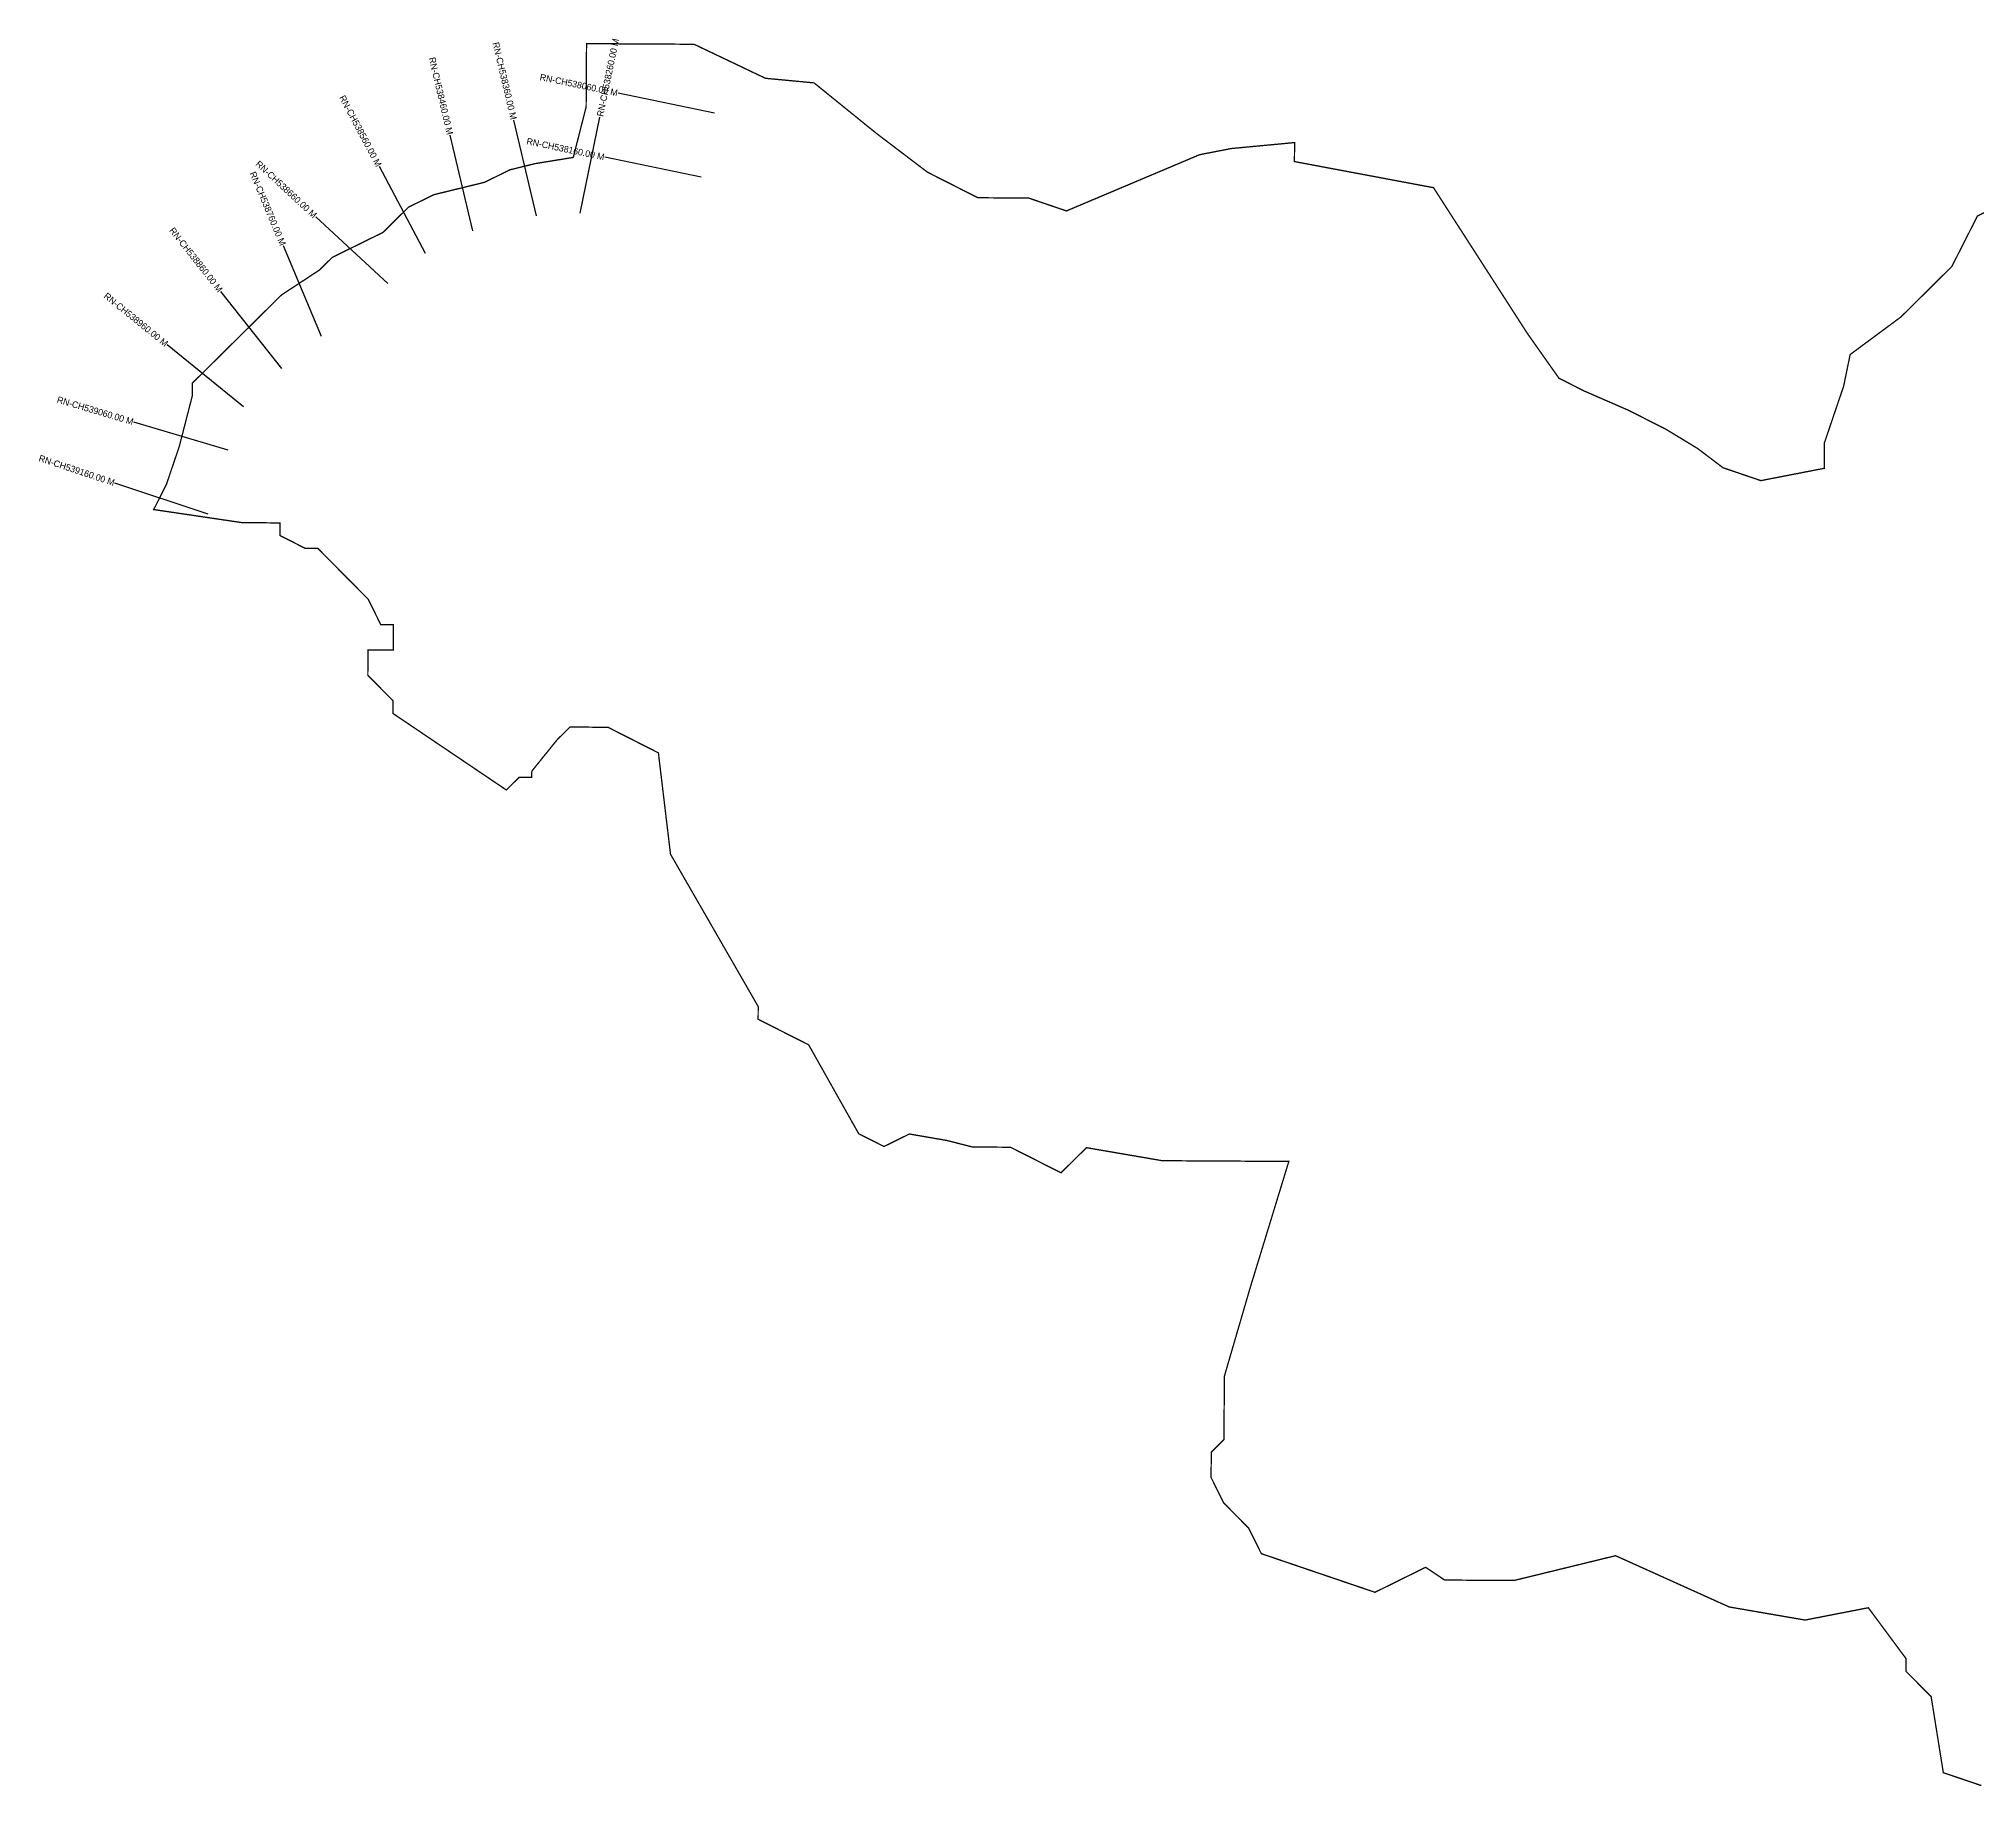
# Model space of a CAD drawing. Header units: metres. Extents: x 318048 to 324557, y 1864001 to 1868344.
# Drawn here: x 318048 to 321010, y 1865675 to 1868344 of the extents above; entities that cross this region are included whole.
import ezdxf
from ezdxf.enums import TextEntityAlignment as Align

# ---------------------------------------------------------------- set-up
doc = ezdxf.new("R2010")
doc.units = ezdxf.units.M
doc.layers.add('CS', color=134, linetype='Continuous')
doc.layers.add('CSMark', color=6, linetype='Continuous')

msp = doc.modelspace()

# ---------------------------------------------------------------- linework, layer by layer
at = {"color": 6, "const_width": 2, "flags": 128}
for points in [[(321015.8, 1865675.7), (320957.8, 1865695.3), (320939.2, 1865811.4), (320900.7, 1865850.3), (320900.8, 1865869.6), (320843.2, 1865947.3), (320746.5, 1865928.5), (320630.6, 1865948.5), (320457, 1866026.8), (320302.1, 1865989), (320195.8, 1865989.6), (320166.8, 1866009.1), (320089.3, 1865970.9), (319915.7, 1866029.9), (319896.5, 1866068.7), (319858.1, 1866107.6), (319838.9, 1866146.3), (319839.2, 1866185), (319858.6, 1866204.2), (319859.2, 1866300.9), (319898.6, 1866436), (319957.7, 1866629.1), (319764.4, 1866630.2), (319648.5, 1866650.1), (319609.6, 1866611.7), (319532.4, 1866650.8), (319474.4, 1866651.1), (319435.8, 1866661), (319377.9, 1866671), (319339.1, 1866651.9), (319300.5, 1866671.4), (319224, 1866807.2), (319146.8, 1866846.3), (319146.9, 1866865.7), (319012.9, 1867098.4), (318994.4, 1867253.2), (318917.4, 1867292.3), (318859.4, 1867292.7), (318839.9, 1867273.5), (318801, 1867225.3), (318800.9, 1867215.7), (318781.5, 1867215.8), (318762.1, 1867196.5), (318588.7, 1867313.5), (318588.8, 1867332.9), (318550.4, 1867371.8), (318550.6, 1867410.4), (318589.3, 1867410.2), (318589.5, 1867448.9), (318570.2, 1867449), (318551.1, 1867487.8), (318474.1, 1867565.5), (318454.8, 1867565.6), (318416.3, 1867585.2), (318416.4, 1867604.5), (318358.4, 1867604.9), (318223.2, 1867624.9), (318242.7, 1867663.5), (318262.3, 1867721.4), (318282.2, 1867798.6), (318282.3, 1867818), (318418.3, 1867952.6), (318476.6, 1867990.9), (318496, 1868010.1), (318573.6, 1868048.3), (318612.5, 1868086.8), (318651.3, 1868105.9), (318728.7, 1868124.8), (318767.5, 1868143.9), (318806.2, 1868153.4), (318864.3, 1868162.8), (318884, 1868240), (318884.6, 1868336.6), (319048.9, 1868335.7)], [(319048.9, 1868335.7), (319158, 1868283.7), (319232.3, 1868276.7), (319280.4, 1868237.7), (319328.5, 1868198.8), (319405.5, 1868140.3), (319482.6, 1868101.2), (319560, 1868100.8), (319617.9, 1868081.1), (319821.4, 1868167), (319869.8, 1868176.4), (319966.5, 1868185.5), (319966.3, 1868156.5), (320178.8, 1868116.6), (320322.5, 1867893.5), (320370.5, 1867825.5), (320409.1, 1867806), (320476.6, 1867776.6), (320534.4, 1867747.3), (320582.6, 1867718), (320621.1, 1867688.8), (320679, 1867669.1), (320775.8, 1867687.9), (320776, 1867726.6), (320805.5, 1867813.4), (320815.4, 1867861.7), (320893.1, 1867919.2), (320970.8, 1867996.2), (321009.9, 1868073.3), (321048.7, 1868092.3)]]:
    msp.add_lwpolyline(points, dxfattribs=at)
at = {"layer": 'CS'}
for p, q in [((319080, 1868230.4), (318933.1, 1868261)), ((318808.1, 1868073.8), (318773.7, 1868219.8)), ((318874.7, 1868077.6), (318904.9, 1868224.5)), ((318710.8, 1868050.8), (318676.3, 1868196.8)), ((318638.3, 1868016.3), (318568, 1868148.8)), ((319059.6, 1868132.5), (318912.8, 1868163)), ((318580.9, 1867970.1), (318471, 1868072.2)), ((318479.4, 1867889.5), (318421.4, 1868027.8)), ((318418.9, 1867840.4), (318326, 1867958.1)), ((318360.4, 1867781.7), (318243.9, 1867876.3)), ((318336.8, 1867715.8), (318193, 1867758.5)), ((318306.3, 1867618), (318164, 1867665.4))]:
    msp.add_line(p, q, dxfattribs=at)

# ---------------------------------------------------------------- texts
at = {"layer": 'CSMark'}
for s, rotation, p in [('RN-CH538360.00 M', 283.2617, (318773.5, 1868220.8)), ('RN-CH538460.00 M', 283.2617, (318676.1, 1868197.8)), ('RN-CH538060.00 M', 348.2568, (318932.1, 1868261.2)), ('RN-CH538560.00 M', 297.9347, (318567.5, 1868149.7)), ('RN-CH538160.00 M', 348.2568, (318911.8, 1868163.3)), ('RN-CH538760.00 M', 292.7355, (318421, 1868028.8)), ('RN-CH538660.00 M', 317.1369, (318470.2, 1868072.8)), ('RN-CH538860.00 M', 308.2715, (318325.4, 1867958.9)), ('RN-CH538960.00 M', 320.9447, (318243.2, 1867876.9)), ('RN-CH539060.00 M', 343.4465, (318192, 1867758.8)), ('RN-CH539160.00 M', 341.5855, (318163.1, 1867665.7))]:
    msp.add_text(s, height=10, rotation=rotation, dxfattribs=at).set_placement(p, align=Align.MIDDLE_RIGHT)
msp.add_text('RN-CH538260.00 M', height=10, rotation=78.3964, dxfattribs=at).set_placement((318905.1, 1868225.5), align=Align.MIDDLE_LEFT)

doc.saveas('drawing.dxf')
